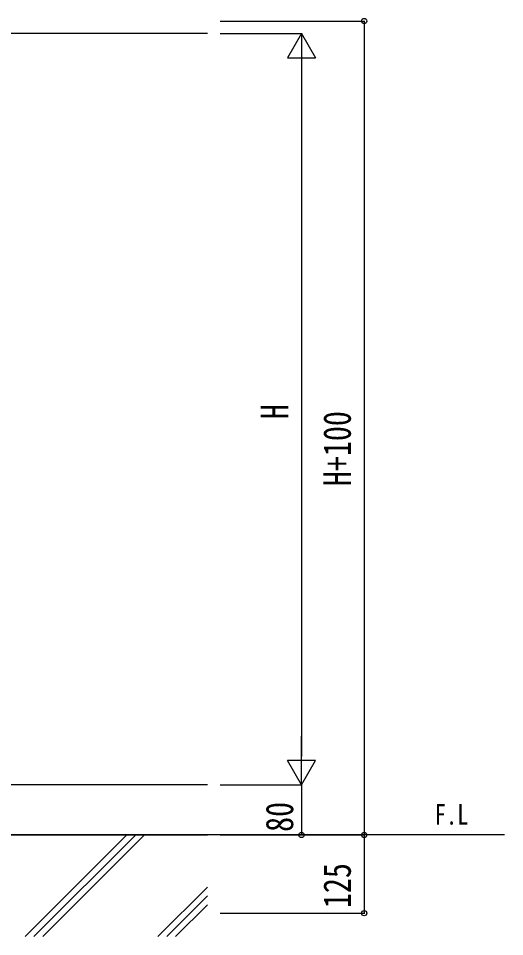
# Model space of a CAD drawing. Units: millimetres, scale not verified. Extents: x -4205 to 4205, y -2970 to 2970.
# Drawn here: x -907 to -131, y -190 to 1277 of the extents above; entities that cross this region are included whole.
import ezdxf
from ezdxf.enums import TextEntityAlignment as Align

# ---------------------------------------------------------------- set-up
doc = ezdxf.new("R2010")
doc.units = ezdxf.units.MM
doc.header["$LTSCALE"] = 10
for name, color, linetype in [('0-1_USER1', 3, 'Continuous'), ('0-3_YKK_A1', 4, 'Continuous'), ('0-4_YKK_D', 6, 'Continuous'), ('0-6_YSS_K', 3, 'Continuous')]:
    doc.layers.add(name, color=color, linetype=linetype)
doc.styles.add('ＭＳ ゴシック', font='')
doc.styles.get('ＭＳ ゴシック').set_extended_font_data('MS Gothic')

msp = doc.modelspace()

# ---------------------------------------------------------------- linework, layer by layer
at = {"layer": '0-3_YKK_A1'}
for p, q in [((-604.98, 52.33), (-1004.98, 52.33)), ((-130.69, -27.67), (-1554.98, -27.67))]:
    msp.add_line(p, q, dxfattribs=at)
msp.add_lwpolyline([(-604.98, 1252.33), (-1004.98, 1252.33), (-1004.98, 1177.33)], dxfattribs=at)
at = {"layer": '0-4_YKK_D'}
for p, q in [((-584.98, 1272.33), (-353.98, 1272.33)), ((-354.98, 1272.33), (-354.98, -27.67)), ((-584.98, 1252.33), (-453.98, 1252.33)), ((-454.98, 1252.33), (-477.48, 1213.36)), ((-454.98, 1252.33), (-432.48, 1213.36)), ((-454.98, 1252.33), (-454.98, 1174.39)), ((-477.48, 1213.36), (-432.48, 1213.36)), ((-454.98, 1207.33), (-454.98, 97.33)), ((-454.98, 52.33), (-454.98, 130.27)), ((-454.98, 52.33), (-477.48, 91.3)), ((-432.48, 91.3), (-477.48, 91.3)), ((-454.98, 52.33), (-432.48, 91.3)), ((-584.98, 52.33), (-453.98, 52.33)), ((-584.98, 52.33), (-453.98, 52.33)), ((-454.98, 52.33), (-454.98, -27.67)), ((-584.98, -27.67), (-453.98, -27.67)), ((-584.98, -27.67), (-353.98, -27.67)), ((-584.98, -27.67), (-353.98, -27.67)), ((-354.98, -27.67), (-354.98, -152.67)), ((-584.98, -152.67), (-353.98, -152.67))]:
    msp.add_line(p, q, dxfattribs=at)
for centre in [(-354.98, 1272.33), (-454.98, -27.67), (-354.98, -27.67), (-354.98, -27.67), (-354.98, -152.67)]:
    msp.add_circle(centre, 4.25, dxfattribs=at)
at = {"layer": '0-6_YSS_K'}
for p, q in [((-1554.98, -27.67), (-604.98, -27.67)), ((-896.24, -190.17), (-733.74, -27.67)), ((-882.09, -190.17), (-719.59, -27.67)), ((-867.95, -190.17), (-705.45, -27.67)), ((-684.1, -190.17), (-604.98, -111.05)), ((-669.96, -190.17), (-604.98, -125.19)), ((-655.82, -190.17), (-604.98, -139.33))]:
    msp.add_line(p, q, dxfattribs=at)

# ---------------------------------------------------------------- texts
at = {"layer": '0-1_USER1', "style": 'ＭＳ ゴシック', "width": 0.8}
msp.add_text('F.L', height=32.99, dxfattribs=at).set_placement((-242.27, -21.24), align=Align.BOTTOM_LEFT)
at = {"layer": '0-4_YKK_D', "style": 'ＭＳ ゴシック', "width": 0.8}
for s, p in [('H', (-462.98, 636.33)), ('H+100', (-362.98, 529.53)), ('80', (-454.98, -22.87)), ('125', (-362.98, -144.57))]:
    msp.add_text(s, height=43.99, rotation=90, dxfattribs=at).set_placement(p, align=Align.BOTTOM_LEFT)

doc.saveas('drawing.dxf')
